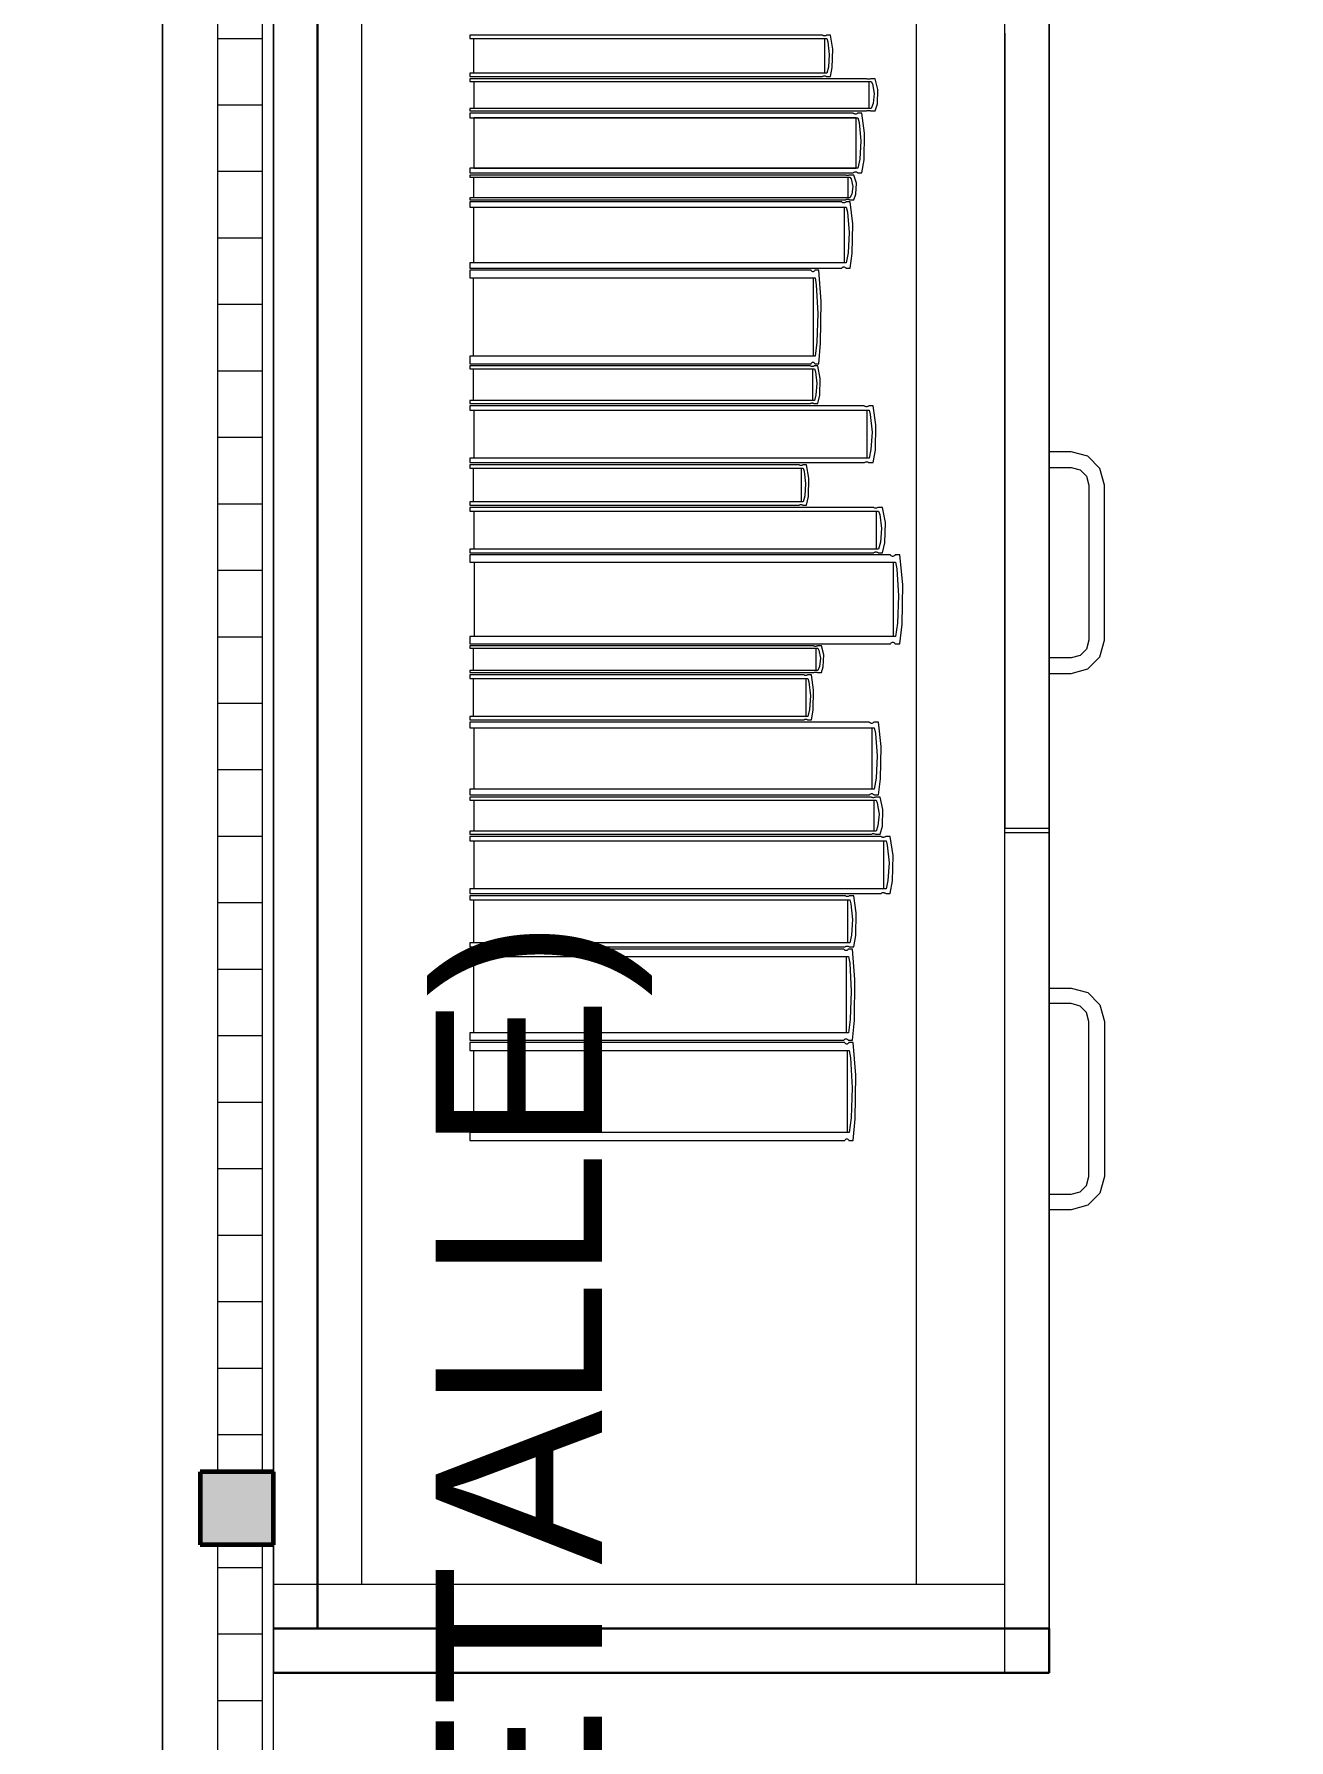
# Model space of a CAD drawing. Header units: inches. Extents: x -19 to 5698, y -728 to 92.
# Drawn here: x 104.712 to 105.278, y 10.602 to 11.372 of the extents above; entities that cross this region are included whole.
import ezdxf

# ---------------------------------------------------------------- set-up
doc = ezdxf.new("R2010")
doc.units = ezdxf.units.IN
doc.header["$MEASUREMENT"] = 0
doc.set_wipeout_variables(frame=1)
doc.linetypes.add('Wipeout_Contour', pattern=[1, 0, -1])
doc.layers.get('0').update_dxf_attribs({"color": 61})
for name, color, linetype in [('02 _ ARQ _ ZON _ Espacio.3D', 7, 'Continuous'), ('Acabado - Muros', 7, 'Continuous'), ('Interior - Mobiliario', 7, 'Continuous'), ('Notas - Etiquetas', 7, 'Continuous')]:
    doc.layers.add(name, color=color, linetype=linetype)
doc.styles.add('Estilo_Generado_4', font='swisse.ttf')
doc.dimstyles.new('Estilo_Generado__8', dxfattribs={"dimtxt": 0.18, "dimasz": 0.0912, "dimexe": 0.18, "dimexo": 0.0625, "dimgap": 0, "dimtad": 0, "dimtih": 1, "dimtoh": 1, "dimdec": 4, "dimzin": 0, "dimdsep": 46, "dimcen": 0.09, "dimadec": 0, "dimazin": 0, "dimtfac": 1, "dimtdec": 4, "dimtmove": 0, "dimatfit": 3, "dimldrblk": 'ARROWHEAD_5', "dimfxl": 1, "dimtolj": 1, "dimtzin": 0, "dimarcsym": 0})
pattern_1 = [(0, (92.500015, 6e-09), (0, 0.03), [])]

# ---------------------------------------------------------------- blocks, each defined once
blk = doc.blocks.new('ARROWHEAD_5')
at = {"linetype": 'Continuous', "lineweight": 0}
blk.add_hatch(color=0, dxfattribs=at).paths.add_polyline_path([(-1, 0.2679), (0, 0), (-1, -0.2679)])
at = {"color": 0, "linetype": 'Continuous', "lineweight": 0}
blk.add_line((0, 0), (-1, 0), dxfattribs=at)

msp = doc.modelspace()

# ---------------------------------------------------------------- linework, layer by layer
at = {"layer": '02 _ ARQ _ ZON _ Espacio.3D', "color": 254, "linetype": 'Continuous', "lineweight": 0, "flags": 128}
for points in [[(104.82008, 17.35), (104.82007, 6.45001), (117.64873, 6.44992), (117.64874, 7.7), (117.79306, 7.7), (117.79305, 6.44999), (122.12319, 6.44999), (122.12319, 7.7), (122.57, 7.7), (122.57, 16.9), (122.57, 17.4), (116.66999, 17.4), (116.66999, 16.89999), (116.06999, 16.89998), (116.07, 16.29989), (115.57, 16.29989), (115.57, 17.4), (112.57002, 17.4), (112.57002, 16.09991), (108.57, 16.09984), (108.56999, 17.35)], [(104.77009, 6.45), (104.77008, 17.35), (102.56999, 17.35), (102.56998, 16.9), (102.06998, 16.9), (102.06998, 16.4), (101.81998, 16.39999), (101.81998, 16.14999), (100.82011, 16.14999), (100.82011, 13.25001), (101.81997, 13.25001), (101.81997, 12), (100.82011, 12), (100.82011, 9.10002), (101.81998, 9.10002), (101.81998, 8.1), (102.06998, 8.1), (102.06998, 7.7), (102.46998, 7.7), (102.46998, 7.2), (101.56998, 7.2), (101.56998, 7.85001), (100.81998, 7.85001), (100.81998, 6.45)]]:
    msp.add_lwpolyline(points, close=True, dxfattribs=at)
at = {"layer": 'Interior - Mobiliario', "color": 175, "linetype": 'Continuous', "lineweight": 13}
for p, q in [((104.84008, 12.11244), (104.84008, 10.65244)), ((105.15008, 10.65244), (105.15008, 12.11244)), ((104.86008, 10.67244), (104.86008, 12.09244)), ((105.11008, 12.09244), (105.11008, 10.67244)), ((105.15008, 10.67244), (105.15008, 12.09244)), ((105.06785, 11.37144), (104.90874, 11.37144)), ((104.90874, 11.37144), (104.90874, 11.36995)), ((104.90874, 11.36995), (105.06979, 11.36995)), ((104.91037, 11.36995), (104.91037, 11.35428)), ((105.06794, 11.37137), (105.06785, 11.37144)), ((105.06815, 11.37125), (105.06794, 11.37137)), ((105.06837, 11.37117), (105.06815, 11.37125)), ((105.0686, 11.37113), (105.06837, 11.37117)), ((105.06884, 11.37113), (105.0686, 11.37113)), ((105.06908, 11.37116), (105.06884, 11.37113)), ((105.06898, 11.35428), (105.06898, 11.36995)), ((105.06931, 11.37123), (105.06908, 11.37116)), ((105.06952, 11.37134), (105.06931, 11.37123)), ((105.06965, 11.37144), (105.06952, 11.37134)), ((105.07142, 11.37144), (105.06965, 11.37144)), ((105.06979, 11.36995), (105.07028, 11.36853)), ((105.07251, 11.36522), (105.07142, 11.37144)), ((105.15008, 11.37244), (105.15008, 11.01344)), ((105.17008, 11.37244), (105.17008, 11.01344)), ((105.07028, 11.36853), (105.07095, 11.36281)), ((105.07095, 11.36281), (105.07054, 11.35707)), ((105.07231, 11.35688), (105.07251, 11.36522)), ((105.06979, 11.35428), (104.90874, 11.35428)), ((104.90874, 11.35428), (104.90874, 11.35279)), ((105.07054, 11.35707), (105.06979, 11.35428)), ((105.07142, 11.35279), (105.07231, 11.35688)), ((104.90874, 11.35279), (105.06785, 11.35279)), ((105.08765, 11.35179), (104.90874, 11.35179)), ((104.90874, 11.35179), (104.90874, 11.35063)), ((104.90874, 11.35063), (105.08984, 11.35063)), ((104.91057, 11.35063), (104.91057, 11.33843)), ((105.06785, 11.35279), (105.06798, 11.35289)), ((105.06798, 11.35289), (105.06819, 11.353)), ((105.06819, 11.353), (105.06842, 11.35307)), ((105.06842, 11.35307), (105.06866, 11.3531)), ((105.06866, 11.3531), (105.0689, 11.3531)), ((105.0689, 11.3531), (105.06913, 11.35306)), ((105.06913, 11.35306), (105.06936, 11.35298)), ((105.06936, 11.35298), (105.06956, 11.35286)), ((105.06956, 11.35286), (105.06965, 11.35279)), ((105.06965, 11.35279), (105.07142, 11.35279)), ((105.08776, 11.35173), (105.08765, 11.35179)), ((105.08799, 11.35165), (105.08776, 11.35173)), ((105.08824, 11.35158), (105.08799, 11.35165)), ((105.0885, 11.35155), (105.08824, 11.35158)), ((105.08877, 11.35155), (105.0885, 11.35155)), ((105.08904, 11.35157), (105.08877, 11.35155)), ((105.08892, 11.33843), (105.08892, 11.35063)), ((105.08929, 11.35163), (105.08904, 11.35157)), ((105.08953, 11.35171), (105.08929, 11.35163)), ((105.08968, 11.35179), (105.08953, 11.35171)), ((105.09167, 11.35179), (105.08968, 11.35179)), ((105.08984, 11.35063), (105.09038, 11.34953)), ((105.09038, 11.34953), (105.09115, 11.34508)), ((105.0929, 11.34695), (105.09167, 11.35179)), ((105.09267, 11.34046), (105.0929, 11.34695)), ((105.08984, 11.33843), (104.90874, 11.33843)), ((104.90874, 11.33843), (104.90874, 11.33727)), ((105.09068, 11.34061), (105.08984, 11.33843)), ((105.09115, 11.34508), (105.09068, 11.34061)), ((105.09167, 11.33727), (105.09267, 11.34046)), ((104.90874, 11.33727), (105.08765, 11.33727)), ((105.08178, 11.33627), (104.90874, 11.33627)), ((104.90874, 11.33627), (104.90874, 11.33412)), ((104.90874, 11.33412), (105.08389, 11.33412)), ((105.08301, 11.33412), (104.91051, 11.33412)), ((104.91051, 11.33412), (104.91051, 11.3115)), ((105.08187, 11.33617), (105.08178, 11.33627)), ((105.0821, 11.336), (105.08187, 11.33617)), ((105.08234, 11.33589), (105.0821, 11.336)), ((105.0826, 11.33583), (105.08234, 11.33589)), ((105.08286, 11.33582), (105.0826, 11.33583)), ((105.08311, 11.33587), (105.08286, 11.33582)), ((105.08301, 11.3115), (105.08301, 11.33412)), ((105.08336, 11.33597), (105.08311, 11.33587)), ((105.08359, 11.33613), (105.08336, 11.33597)), ((105.08374, 11.33627), (105.08359, 11.33613)), ((105.08566, 11.33627), (105.08374, 11.33627)), ((105.08389, 11.33412), (105.08441, 11.33207)), ((105.08441, 11.33207), (105.08515, 11.32382)), ((105.08685, 11.32729), (105.08566, 11.33627)), ((105.08765, 11.33727), (105.0878, 11.33735)), ((105.0878, 11.33735), (105.08804, 11.33743)), ((105.08804, 11.33743), (105.0883, 11.33749)), ((105.0883, 11.33749), (105.08856, 11.33751)), ((105.08856, 11.33751), (105.08883, 11.33751)), ((105.08883, 11.33751), (105.0891, 11.33748)), ((105.0891, 11.33748), (105.08935, 11.33742)), ((105.08935, 11.33742), (105.08958, 11.33733)), ((105.08958, 11.33733), (105.08968, 11.33727)), ((105.08968, 11.33727), (105.09167, 11.33727)), ((105.08515, 11.32382), (105.0847, 11.31553)), ((105.08663, 11.31525), (105.08685, 11.32729)), ((105.0847, 11.31553), (105.08389, 11.3115)), ((105.08566, 11.30934), (105.08663, 11.31525)), ((105.08389, 11.3115), (104.90874, 11.3115)), ((104.90874, 11.3115), (104.90874, 11.30934)), ((104.90874, 11.30934), (105.08178, 11.30934)), ((105.07821, 11.30834), (104.90874, 11.30834)), ((104.90874, 11.30834), (104.90874, 11.30745)), ((104.90874, 11.30745), (105.08028, 11.30745)), ((104.91047, 11.30745), (104.91047, 11.29812)), ((104.91051, 11.3115), (105.08301, 11.3115)), ((105.0783, 11.3083), (105.07821, 11.30834)), ((105.07852, 11.30823), (105.0783, 11.3083)), ((105.07876, 11.30819), (105.07852, 11.30823)), ((105.07901, 11.30816), (105.07876, 11.30819)), ((105.07927, 11.30816), (105.07901, 11.30816)), ((105.07952, 11.30818), (105.07927, 11.30816)), ((105.07941, 11.29812), (105.07941, 11.30745)), ((105.07976, 11.30822), (105.07952, 11.30818)), ((105.07998, 11.30828), (105.07976, 11.30822)), ((105.08013, 11.30834), (105.07998, 11.30828)), ((105.08201, 11.30834), (105.08013, 11.30834)), ((105.08028, 11.30745), (105.08079, 11.30661)), ((105.08178, 11.30934), (105.08192, 11.30949)), ((105.08192, 11.30949), (105.08215, 11.30964)), ((105.08317, 11.30464), (105.08201, 11.30834)), ((105.08215, 11.30964), (105.0824, 11.30974)), ((105.0824, 11.30974), (105.08265, 11.30979)), ((105.08265, 11.30979), (105.08291, 11.30979)), ((105.08291, 11.30979), (105.08317, 11.30973)), ((105.08317, 11.30973), (105.08341, 11.30961)), ((105.08341, 11.30961), (105.08364, 11.30945)), ((105.08364, 11.30945), (105.08374, 11.30934)), ((105.08374, 11.30934), (105.08566, 11.30934)), ((105.08107, 11.29978), (105.08028, 11.29812)), ((105.08079, 11.30661), (105.08152, 11.3032)), ((105.08152, 11.3032), (105.08107, 11.29978)), ((105.08201, 11.29723), (105.08296, 11.29967)), ((105.08296, 11.29967), (105.08317, 11.30464)), ((105.08028, 11.29812), (104.90874, 11.29812)), ((104.90874, 11.29812), (104.90874, 11.29723)), ((104.90874, 11.29723), (105.07821, 11.29723)), ((105.07657, 11.29623), (104.90874, 11.29623)), ((104.90874, 11.29623), (104.90874, 11.29384)), ((104.90874, 11.29384), (105.07862, 11.29384)), ((104.91046, 11.29384), (104.91046, 11.26878)), ((105.07667, 11.29611), (105.07657, 11.29623)), ((105.07688, 11.29593), (105.07667, 11.29611)), ((105.07712, 11.29581), (105.07688, 11.29593)), ((105.07737, 11.29574), (105.07712, 11.29581)), ((105.07762, 11.29573), (105.07737, 11.29574)), ((105.07787, 11.29578), (105.07762, 11.29573)), ((105.07776, 11.26878), (105.07776, 11.29384)), ((105.07811, 11.2959), (105.07787, 11.29578)), ((105.07833, 11.29607), (105.07811, 11.2959)), ((105.07821, 11.29723), (105.07835, 11.29729)), ((105.07847, 11.29623), (105.07833, 11.29607)), ((105.07835, 11.29729), (105.07857, 11.29735)), ((105.08034, 11.29623), (105.07847, 11.29623)), ((105.07857, 11.29735), (105.07882, 11.29739)), ((105.07862, 11.29384), (105.07913, 11.29158)), ((105.07882, 11.29739), (105.07907, 11.29741)), ((105.07907, 11.29741), (105.07932, 11.29741)), ((105.07932, 11.29741), (105.07957, 11.29739)), ((105.07957, 11.29739), (105.07981, 11.29734)), ((105.07981, 11.29734), (105.08003, 11.29727)), ((105.08003, 11.29727), (105.08013, 11.29723)), ((105.08013, 11.29723), (105.08201, 11.29723)), ((105.08149, 11.28628), (105.08034, 11.29623)), ((105.07913, 11.29158), (105.07985, 11.28243)), ((105.08128, 11.27294), (105.08149, 11.28628)), ((105.07985, 11.28243), (105.07941, 11.27325)), ((105.07941, 11.27325), (105.07862, 11.26878)), ((105.08034, 11.26639), (105.08128, 11.27294)), ((105.07862, 11.26878), (104.90874, 11.26878)), ((104.90874, 11.26878), (104.90874, 11.26639)), ((104.90874, 11.26639), (105.07657, 11.26639)), ((105.06272, 11.26539), (104.90874, 11.26539)), ((104.90874, 11.26539), (104.90874, 11.26202)), ((104.90874, 11.26202), (105.0646, 11.26202)), ((104.91031, 11.26202), (104.91031, 11.22658)), ((105.06281, 11.26523), (105.06272, 11.26539)), ((105.06301, 11.26497), (105.06281, 11.26523)), ((105.06323, 11.2648), (105.06301, 11.26497)), ((105.06345, 11.2647), (105.06323, 11.2648)), ((105.06369, 11.26469), (105.06345, 11.2647)), ((105.06391, 11.26477), (105.06369, 11.26469)), ((105.06382, 11.22658), (105.06382, 11.26202)), ((105.06413, 11.26493), (105.06391, 11.26477)), ((105.06434, 11.26517), (105.06413, 11.26493)), ((105.06447, 11.26539), (105.06434, 11.26517)), ((105.06618, 11.26539), (105.06447, 11.26539)), ((105.0646, 11.26202), (105.06507, 11.25882)), ((105.06724, 11.25132), (105.06618, 11.26539)), ((105.07657, 11.26639), (105.07671, 11.26655)), ((105.07671, 11.26655), (105.07693, 11.26672)), ((105.07693, 11.26672), (105.07717, 11.26684)), ((105.07717, 11.26684), (105.07742, 11.26689)), ((105.07742, 11.26689), (105.07768, 11.26689)), ((105.07768, 11.26689), (105.07792, 11.26682)), ((105.07792, 11.26682), (105.07816, 11.26669)), ((105.07816, 11.26669), (105.07838, 11.26651)), ((105.07838, 11.26651), (105.07847, 11.26639)), ((105.07847, 11.26639), (105.08034, 11.26639)), ((105.06507, 11.25882), (105.06573, 11.24588)), ((105.06573, 11.24588), (105.06533, 11.2329)), ((105.06704, 11.23245), (105.06724, 11.25132)), ((105.06533, 11.2329), (105.0646, 11.22658)), ((105.06618, 11.2232), (105.06704, 11.23245)), ((105.0646, 11.22658), (104.90874, 11.22658)), ((104.90874, 11.22658), (104.90874, 11.2232)), ((104.90874, 11.2232), (105.06272, 11.2232)), ((105.06272, 11.2232), (105.06285, 11.22343)), ((105.06285, 11.22343), (105.06306, 11.22367)), ((105.06306, 11.22367), (105.06328, 11.22383)), ((105.06328, 11.22383), (105.0635, 11.22391)), ((105.0635, 11.22391), (105.06374, 11.2239)), ((105.06374, 11.2239), (105.06396, 11.2238)), ((105.06396, 11.2238), (105.06418, 11.22362)), ((105.06418, 11.22362), (105.06438, 11.22336)), ((105.06438, 11.22336), (105.06447, 11.2232)), ((105.06447, 11.2232), (105.06618, 11.2232)), ((105.06235, 11.2222), (104.90874, 11.2222)), ((104.90874, 11.2222), (104.90874, 11.22084)), ((104.90874, 11.22084), (105.06422, 11.22084)), ((104.91031, 11.22084), (104.91031, 11.20658)), ((105.06243, 11.22213), (105.06235, 11.2222)), ((105.06263, 11.22203), (105.06243, 11.22213)), ((105.06285, 11.22196), (105.06263, 11.22203)), ((105.06307, 11.22192), (105.06285, 11.22196)), ((105.06331, 11.22192), (105.06307, 11.22192)), ((105.06353, 11.22195), (105.06331, 11.22192)), ((105.06344, 11.20658), (105.06344, 11.22084)), ((105.06375, 11.22201), (105.06353, 11.22195)), ((105.06396, 11.22211), (105.06375, 11.22201)), ((105.06408, 11.2222), (105.06396, 11.22211)), ((105.06579, 11.2222), (105.06408, 11.2222)), ((105.06422, 11.22084), (105.06469, 11.21955)), ((105.06469, 11.21955), (105.06534, 11.21435)), ((105.06685, 11.21654), (105.06579, 11.2222)), ((105.06665, 11.20894), (105.06685, 11.21654)), ((105.06494, 11.20912), (105.06422, 11.20658)), ((105.06534, 11.21435), (105.06494, 11.20912)), ((105.06579, 11.20522), (105.06665, 11.20894)), ((105.06422, 11.20658), (104.90874, 11.20658)), ((104.90874, 11.20658), (104.90874, 11.20522)), ((104.90874, 11.20522), (105.06235, 11.20522)), ((105.08673, 11.20422), (104.90874, 11.20422)), ((104.90874, 11.20422), (104.90874, 11.20217)), ((104.90874, 11.20217), (105.08891, 11.20217)), ((104.91056, 11.20217), (104.91056, 11.18062)), ((105.06235, 11.20522), (105.06247, 11.20531)), ((105.06247, 11.20531), (105.06268, 11.20541)), ((105.06268, 11.20541), (105.0629, 11.20547)), ((105.0629, 11.20547), (105.06312, 11.2055)), ((105.06312, 11.2055), (105.06336, 11.2055)), ((105.06336, 11.2055), (105.06358, 11.20546)), ((105.06358, 11.20546), (105.0638, 11.20539)), ((105.0638, 11.20539), (105.064, 11.20529)), ((105.064, 11.20529), (105.06408, 11.20522)), ((105.06408, 11.20522), (105.06579, 11.20522)), ((105.08683, 11.20412), (105.08673, 11.20422)), ((105.08706, 11.20396), (105.08683, 11.20412)), ((105.08731, 11.20386), (105.08706, 11.20396)), ((105.08758, 11.2038), (105.08731, 11.20386)), ((105.08784, 11.20379), (105.08758, 11.2038)), ((105.08811, 11.20384), (105.08784, 11.20379)), ((105.088, 11.18062), (105.088, 11.20217)), ((105.08836, 11.20394), (105.08811, 11.20384)), ((105.0886, 11.20408), (105.08836, 11.20394)), ((105.08875, 11.20422), (105.0886, 11.20408)), ((105.09073, 11.20422), (105.08875, 11.20422)), ((105.08891, 11.20217), (105.08945, 11.20022)), ((105.08945, 11.20022), (105.09021, 11.19236)), ((105.09195, 11.19566), (105.09073, 11.20422)), ((105.09021, 11.19236), (105.08974, 11.18446)), ((105.09172, 11.18419), (105.09195, 11.19566)), ((105.08974, 11.18446), (105.08891, 11.18062)), ((105.08891, 11.18062), (104.90874, 11.18062)), ((104.90874, 11.18062), (104.90874, 11.17857)), ((104.90874, 11.17857), (105.08673, 11.17857)), ((105.05736, 11.17757), (104.90874, 11.17757)), ((104.90874, 11.17757), (104.90874, 11.17611)), ((105.05744, 11.1775), (105.05736, 11.17757)), ((105.05763, 11.17738), (105.05744, 11.1775)), ((105.05784, 11.17731), (105.05763, 11.17738)), ((105.05806, 11.17727), (105.05784, 11.17731)), ((105.05829, 11.17726), (105.05806, 11.17727)), ((105.05851, 11.1773), (105.05829, 11.17726)), ((105.05872, 11.17736), (105.05851, 11.1773)), ((105.05891, 11.17747), (105.05872, 11.17736)), ((105.05904, 11.17757), (105.05891, 11.17747)), ((105.06069, 11.17757), (105.05904, 11.17757)), ((105.06171, 11.1715), (105.06069, 11.17757)), ((105.08673, 11.17857), (105.08688, 11.1787)), ((105.08688, 11.1787), (105.08712, 11.17885)), ((105.08712, 11.17885), (105.08737, 11.17895)), ((105.08737, 11.17895), (105.08764, 11.17899)), ((105.08764, 11.17899), (105.0879, 11.17899)), ((105.0879, 11.17899), (105.08817, 11.17893)), ((105.08817, 11.17893), (105.08842, 11.17882)), ((105.08842, 11.17882), (105.08865, 11.17867)), ((105.08865, 11.17867), (105.08875, 11.17857)), ((105.08875, 11.17857), (105.09073, 11.17857)), ((105.09073, 11.17857), (105.09172, 11.18419)), ((105.18008, 11.18344), (105.17008, 11.18344)), ((105.17008, 11.18344), (105.17008, 11.17644)), ((105.18758, 11.18143), (105.18008, 11.18344)), ((105.19307, 11.17594), (105.18758, 11.18143)), ((104.90874, 11.17611), (105.05917, 11.17611)), ((104.91026, 11.17611), (104.91026, 11.16083)), ((105.05841, 11.16083), (105.05841, 11.17611)), ((105.05917, 11.17611), (105.05962, 11.17473)), ((105.05962, 11.17473), (105.06026, 11.16915)), ((105.06026, 11.16915), (105.05987, 11.16355)), ((105.06152, 11.16336), (105.06171, 11.1715)), ((105.17008, 11.17644), (105.18008, 11.17644)), ((105.18008, 11.17644), (105.18408, 11.17537)), ((105.18408, 11.17537), (105.18701, 11.17244)), ((105.18701, 11.17244), (105.18808, 11.16844)), ((105.19508, 11.16844), (105.19307, 11.17594)), ((105.05987, 11.16355), (105.05917, 11.16083)), ((105.06069, 11.15937), (105.06152, 11.16336)), ((105.18808, 11.16844), (105.18808, 11.09844)), ((105.19508, 11.09844), (105.19508, 11.16844)), ((105.05917, 11.16083), (104.90874, 11.16083)), ((104.90874, 11.16083), (104.90874, 11.15937)), ((104.90874, 11.15937), (105.05736, 11.15937)), ((105.09089, 11.15837), (104.90874, 11.15837)), ((104.90874, 11.15837), (104.90874, 11.15674)), ((104.90874, 11.15674), (105.09312, 11.15674)), ((104.9106, 11.15674), (104.9106, 11.13956)), ((105.05736, 11.15937), (105.05748, 11.15947)), ((105.05748, 11.15947), (105.05768, 11.15957)), ((105.05768, 11.15957), (105.05789, 11.15964)), ((105.05789, 11.15964), (105.05811, 11.15968)), ((105.05811, 11.15968), (105.05833, 11.15967)), ((105.05833, 11.15967), (105.05855, 11.15963)), ((105.05855, 11.15963), (105.05876, 11.15955)), ((105.05876, 11.15955), (105.05896, 11.15944)), ((105.05896, 11.15944), (105.05904, 11.15937)), ((105.05904, 11.15937), (105.06069, 11.15937)), ((105.091, 11.15829), (105.09089, 11.15837)), ((105.09123, 11.15817), (105.091, 11.15829)), ((105.09149, 11.15808), (105.09123, 11.15817)), ((105.09176, 11.15804), (105.09149, 11.15808)), ((105.09203, 11.15803), (105.09176, 11.15804)), ((105.0923, 11.15807), (105.09203, 11.15803)), ((105.09219, 11.13956), (105.09219, 11.15674)), ((105.09256, 11.15815), (105.0923, 11.15807)), ((105.0928, 11.15826), (105.09256, 11.15815)), ((105.09295, 11.15837), (105.0928, 11.15826)), ((105.09498, 11.15837), (105.09295, 11.15837)), ((105.09312, 11.15674), (105.09367, 11.15519)), ((105.09367, 11.15519), (105.09445, 11.14892)), ((105.09623, 11.15155), (105.09498, 11.15837)), ((105.09445, 11.14892), (105.09397, 11.14262)), ((105.096, 11.14241), (105.09623, 11.15155)), ((105.09312, 11.13956), (104.90874, 11.13956)), ((104.90874, 11.13956), (104.90874, 11.13792)), ((105.09089, 11.13792), (105.09105, 11.13803)), ((105.09105, 11.13803), (105.09129, 11.13815)), ((105.09129, 11.13815), (105.09155, 11.13823)), ((105.09155, 11.13823), (105.09182, 11.13826)), ((105.09182, 11.13826), (105.09209, 11.13826)), ((105.09209, 11.13826), (105.09236, 11.13821)), ((105.09236, 11.13821), (105.09262, 11.13813)), ((105.09262, 11.13813), (105.09285, 11.138)), ((105.09397, 11.14262), (105.09312, 11.13956)), ((105.09498, 11.13792), (105.096, 11.14241)), ((104.90874, 11.13792), (105.09089, 11.13792)), ((105.09849, 11.13692), (104.90874, 11.13692)), ((104.90874, 11.13692), (104.90874, 11.13372)), ((104.90874, 11.13372), (105.10081, 11.13372)), ((104.91068, 11.13372), (104.91068, 11.10007)), ((105.09285, 11.138), (105.09295, 11.13792)), ((105.09295, 11.13792), (105.09498, 11.13792)), ((105.0986, 11.13677), (105.09849, 11.13692)), ((105.09884, 11.13652), (105.0986, 11.13677)), ((105.09911, 11.13635), (105.09884, 11.13652)), ((105.09939, 11.13626), (105.09911, 11.13635)), ((105.09968, 11.13625), (105.09939, 11.13626)), ((105.09996, 11.13633), (105.09968, 11.13625)), ((105.09984, 11.10007), (105.09984, 11.13372)), ((105.10023, 11.13648), (105.09996, 11.13633)), ((105.10048, 11.13671), (105.10023, 11.13648)), ((105.10064, 11.13692), (105.10048, 11.13671)), ((105.10275, 11.13692), (105.10064, 11.13692)), ((105.10081, 11.13372), (105.10138, 11.13068)), ((105.10138, 11.13068), (105.10219, 11.1184)), ((105.10405, 11.12357), (105.10275, 11.13692)), ((105.10381, 11.10565), (105.10405, 11.12357)), ((105.10219, 11.1184), (105.1017, 11.10607)), ((105.10081, 11.10007), (104.90874, 11.10007)), ((104.90874, 11.10007), (104.90874, 11.09687)), ((105.1017, 11.10607), (105.10081, 11.10007)), ((105.10275, 11.09687), (105.10381, 11.10565)), ((104.90874, 11.09687), (105.09849, 11.09687)), ((105.06388, 11.09587), (104.90874, 11.09587)), ((104.90874, 11.09587), (104.90874, 11.09491)), ((104.90874, 11.09491), (105.06578, 11.09491)), ((104.91033, 11.09491), (104.91033, 11.08479)), ((105.06397, 11.09582), (105.06388, 11.09587)), ((105.06417, 11.09575), (105.06397, 11.09582)), ((105.06439, 11.0957), (105.06417, 11.09575)), ((105.06462, 11.09567), (105.06439, 11.0957)), ((105.06485, 11.09567), (105.06462, 11.09567)), ((105.06508, 11.09569), (105.06485, 11.09567)), ((105.06499, 11.08479), (105.06499, 11.09491)), ((105.06531, 11.09574), (105.06508, 11.09569)), ((105.06551, 11.0958), (105.06531, 11.09574)), ((105.06564, 11.09587), (105.06551, 11.0958)), ((105.06737, 11.09587), (105.06564, 11.09587)), ((105.06578, 11.09491), (105.06625, 11.09399)), ((105.06625, 11.09399), (105.06691, 11.0903)), ((105.06843, 11.09185), (105.06737, 11.09587)), ((105.06823, 11.08647), (105.06843, 11.09185)), ((105.09849, 11.09687), (105.09865, 11.09708)), ((105.09865, 11.09708), (105.0989, 11.09731)), ((105.0989, 11.09731), (105.09917, 11.09747)), ((105.09917, 11.09747), (105.09945, 11.09754)), ((105.09945, 11.09754), (105.09974, 11.09753)), ((105.09974, 11.09753), (105.10002, 11.09744)), ((105.10002, 11.09744), (105.10029, 11.09727)), ((105.10029, 11.09727), (105.10053, 11.09702)), ((105.10053, 11.09702), (105.10064, 11.09687)), ((105.10064, 11.09687), (105.10275, 11.09687)), ((105.18701, 11.09444), (105.18408, 11.09151)), ((105.18808, 11.09844), (105.18701, 11.09444)), ((105.19307, 11.09094), (105.19508, 11.09844)), ((105.06578, 11.08479), (104.90874, 11.08479)), ((104.90874, 11.08479), (104.90874, 11.08383)), ((105.06651, 11.0866), (105.06578, 11.08479)), ((105.06691, 11.0903), (105.06651, 11.0866)), ((105.06737, 11.08383), (105.06823, 11.08647)), ((105.17008, 11.09044), (105.17008, 11.08344)), ((105.18008, 11.09044), (105.17008, 11.09044)), ((105.18408, 11.09151), (105.18008, 11.09044)), ((105.18008, 11.08344), (105.18758, 11.08545)), ((105.18758, 11.08545), (105.19307, 11.09094)), ((104.90874, 11.08383), (105.06388, 11.08383)), ((105.05947, 11.08283), (104.90874, 11.08283)), ((104.90874, 11.08283), (104.90874, 11.0812)), ((104.90874, 11.0812), (105.06131, 11.0812)), ((104.91028, 11.0812), (104.91028, 11.06408)), ((105.05956, 11.08275), (105.05947, 11.08283)), ((105.05975, 11.08263), (105.05956, 11.08275)), ((105.05996, 11.08254), (105.05975, 11.08263)), ((105.06019, 11.08249), (105.05996, 11.08254)), ((105.06041, 11.08249), (105.06019, 11.08249)), ((105.06064, 11.08253), (105.06041, 11.08249)), ((105.06054, 11.06408), (105.06054, 11.0812)), ((105.06085, 11.0826), (105.06064, 11.08253)), ((105.06105, 11.08272), (105.06085, 11.0826)), ((105.06118, 11.08283), (105.06105, 11.08272)), ((105.06285, 11.08283), (105.06118, 11.08283)), ((105.06131, 11.0812), (105.06177, 11.07965)), ((105.06177, 11.07965), (105.06241, 11.07341)), ((105.06389, 11.07603), (105.06285, 11.08283)), ((105.06388, 11.08383), (105.06401, 11.0839)), ((105.06401, 11.0839), (105.06422, 11.08396)), ((105.06422, 11.08396), (105.06444, 11.08401)), ((105.06444, 11.08401), (105.06467, 11.08403)), ((105.06467, 11.08403), (105.06491, 11.08403)), ((105.06491, 11.08403), (105.06513, 11.084)), ((105.06513, 11.084), (105.06535, 11.08395)), ((105.06535, 11.08395), (105.06555, 11.08388)), ((105.06555, 11.08388), (105.06564, 11.08383)), ((105.06564, 11.08383), (105.06737, 11.08383)), ((105.17008, 11.08344), (105.18008, 11.08344)), ((105.06241, 11.07341), (105.06202, 11.06713)), ((105.0637, 11.06692), (105.06389, 11.07603)), ((105.06131, 11.06408), (104.90874, 11.06408)), ((104.90874, 11.06408), (104.90874, 11.06245)), ((104.90874, 11.06245), (105.05947, 11.06245)), ((105.08903, 11.06145), (104.90874, 11.06145)), ((104.90874, 11.06145), (104.90874, 11.05883)), ((105.05947, 11.06245), (105.0596, 11.06256)), ((105.0596, 11.06256), (105.0598, 11.06268)), ((105.0598, 11.06268), (105.06001, 11.06276)), ((105.06001, 11.06276), (105.06024, 11.06279)), ((105.06024, 11.06279), (105.06046, 11.06279)), ((105.06046, 11.06279), (105.06069, 11.06274)), ((105.06069, 11.06274), (105.0609, 11.06265)), ((105.0609, 11.06265), (105.06109, 11.06253)), ((105.06109, 11.06253), (105.06118, 11.06245)), ((105.06118, 11.06245), (105.06285, 11.06245)), ((105.06202, 11.06713), (105.06131, 11.06408)), ((105.06285, 11.06245), (105.0637, 11.06692)), ((105.08914, 11.06132), (105.08903, 11.06145)), ((105.08937, 11.06113), (105.08914, 11.06132)), ((105.08962, 11.06099), (105.08937, 11.06113)), ((105.09069, 11.06109), (105.09043, 11.06096)), ((105.09092, 11.06128), (105.09069, 11.06109)), ((105.09108, 11.06145), (105.09092, 11.06128)), ((105.09308, 11.06145), (105.09108, 11.06145)), ((105.09432, 11.05051), (105.09308, 11.06145)), ((104.90874, 11.05883), (105.09124, 11.05883)), ((104.91058, 11.05883), (104.91058, 11.03128)), ((105.08989, 11.06091), (105.08962, 11.06099)), ((105.09016, 11.0609), (105.08989, 11.06091)), ((105.09043, 11.06096), (105.09016, 11.0609)), ((105.09031, 11.03128), (105.09031, 11.05883)), ((105.09124, 11.05883), (105.09178, 11.05634)), ((105.09178, 11.05634), (105.09255, 11.04628)), ((105.09255, 11.04628), (105.09208, 11.03619)), ((105.09409, 11.03585), (105.09432, 11.05051)), ((105.09124, 11.03128), (104.90874, 11.03128)), ((104.90874, 11.03128), (104.90874, 11.02865)), ((105.09208, 11.03619), (105.09124, 11.03128)), ((105.09308, 11.02865), (105.09409, 11.03585)), ((104.90874, 11.02865), (105.08903, 11.02865)), ((105.08983, 11.02765), (104.90874, 11.02765)), ((104.90874, 11.02765), (104.90874, 11.02631)), ((104.90874, 11.02631), (105.09204, 11.02631)), ((104.91059, 11.02631), (104.91059, 11.01223)), ((105.08903, 11.02865), (105.08919, 11.02883)), ((105.08919, 11.02883), (105.08942, 11.02902)), ((105.08942, 11.02902), (105.08968, 11.02914)), ((105.08968, 11.02914), (105.08995, 11.0292)), ((105.08994, 11.02759), (105.08983, 11.02765)), ((105.09017, 11.02749), (105.08994, 11.02759)), ((105.08995, 11.0292), (105.09022, 11.02919)), ((105.09042, 11.02742), (105.09017, 11.02749)), ((105.09022, 11.02919), (105.09049, 11.02912)), ((105.09069, 11.02738), (105.09042, 11.02742)), ((105.09049, 11.02912), (105.09074, 11.02898)), ((105.09096, 11.02737), (105.09069, 11.02738)), ((105.09074, 11.02898), (105.09097, 11.02878)), ((105.09123, 11.0274), (105.09096, 11.02737)), ((105.09097, 11.02878), (105.09108, 11.02865)), ((105.09108, 11.02865), (105.09308, 11.02865)), ((105.09112, 11.01223), (105.09112, 11.02631)), ((105.09149, 11.02747), (105.09123, 11.0274)), ((105.09173, 11.02756), (105.09149, 11.02747)), ((105.09188, 11.02765), (105.09173, 11.02756)), ((105.0939, 11.02765), (105.09188, 11.02765)), ((105.09204, 11.02631), (105.09259, 11.02504)), ((105.09259, 11.02504), (105.09337, 11.0199)), ((105.09514, 11.02206), (105.0939, 11.02765)), ((105.09337, 11.0199), (105.09289, 11.01474)), ((105.09491, 11.01457), (105.09514, 11.02206)), ((105.09204, 11.01223), (104.90874, 11.01223)), ((104.90874, 11.01223), (104.90874, 11.01089)), ((104.90874, 11.01089), (105.08983, 11.01089)), ((105.09428, 11.00989), (104.90874, 11.00989)), ((104.90874, 11.00989), (104.90874, 11.00783)), ((104.90874, 11.00783), (105.09654, 11.00783)), ((104.91064, 11.00783), (104.91064, 10.98621)), ((105.08983, 11.01089), (105.08998, 11.01098)), ((105.08998, 11.01098), (105.09022, 11.01107)), ((105.09022, 11.01107), (105.09048, 11.01114)), ((105.09048, 11.01114), (105.09075, 11.01117)), ((105.09075, 11.01117), (105.09102, 11.01116)), ((105.09102, 11.01116), (105.09129, 11.01113)), ((105.09129, 11.01113), (105.09155, 11.01106)), ((105.09155, 11.01106), (105.09178, 11.01095)), ((105.09178, 11.01095), (105.09188, 11.01089)), ((105.09188, 11.01089), (105.0939, 11.01089)), ((105.09289, 11.01474), (105.09204, 11.01223)), ((105.0939, 11.01089), (105.09491, 11.01457)), ((105.09438, 11.00979), (105.09428, 11.00989)), ((105.09462, 11.00963), (105.09438, 11.00979)), ((105.09488, 11.00952), (105.09462, 11.00963)), ((105.09515, 11.00946), (105.09488, 11.00952)), ((105.09543, 11.00946), (105.09515, 11.00946)), ((105.09571, 11.00951), (105.09543, 11.00946)), ((105.09559, 10.98621), (105.09559, 11.00783)), ((105.09598, 11.0096), (105.09571, 11.00951)), ((105.09622, 11.00975), (105.09598, 11.0096)), ((105.09638, 11.00989), (105.09622, 11.00975)), ((105.09844, 11.00989), (105.09638, 11.00989)), ((105.09654, 11.00783), (105.0971, 11.00588)), ((105.09971, 11.0013), (105.09844, 11.00989)), ((105.17008, 11.01344), (105.15008, 11.01344)), ((105.17008, 11.01144), (105.15008, 11.01144)), ((105.0971, 11.00588), (105.0979, 10.99798)), ((105.09948, 10.98979), (105.09971, 11.0013)), ((105.0979, 10.99798), (105.09741, 10.99006)), ((105.09654, 10.98621), (104.90874, 10.98621)), ((104.90874, 10.98621), (104.90874, 10.98415)), ((104.90874, 10.98415), (105.09428, 10.98415)), ((105.09428, 10.98415), (105.09443, 10.98428)), ((105.09443, 10.98428), (105.09468, 10.98443)), ((105.09468, 10.98443), (105.09494, 10.98453)), ((105.09494, 10.98453), (105.09522, 10.98458)), ((105.09522, 10.98458), (105.0955, 10.98457)), ((105.0955, 10.98457), (105.09577, 10.98451)), ((105.09577, 10.98451), (105.09603, 10.9844)), ((105.09603, 10.9844), (105.09627, 10.98425)), ((105.09627, 10.98425), (105.09638, 10.98415)), ((105.09638, 10.98415), (105.09844, 10.98415)), ((105.09741, 10.99006), (105.09654, 10.98621)), ((105.09844, 10.98415), (105.09948, 10.98979)), ((105.07814, 10.98315), (104.90874, 10.98315)), ((104.90874, 10.98315), (104.90874, 10.9813)), ((104.90874, 10.9813), (105.08021, 10.9813)), ((104.91047, 10.9813), (104.91047, 10.9619)), ((105.07824, 10.98306), (105.07814, 10.98315)), ((105.07846, 10.98292), (105.07824, 10.98306)), ((105.0787, 10.98282), (105.07846, 10.98292)), ((105.07895, 10.98277), (105.0787, 10.98282)), ((105.0792, 10.98276), (105.07895, 10.98277)), ((105.07945, 10.9828), (105.0792, 10.98276)), ((105.07935, 10.9619), (105.07935, 10.9813)), ((105.0797, 10.98289), (105.07945, 10.9828)), ((105.07992, 10.98302), (105.0797, 10.98289)), ((105.08006, 10.98315), (105.07992, 10.98302)), ((105.08195, 10.98315), (105.08006, 10.98315)), ((105.08021, 10.9813), (105.08073, 10.97955)), ((105.08073, 10.97955), (105.08145, 10.97247)), ((105.08311, 10.97545), (105.08195, 10.98315)), ((105.08145, 10.97247), (105.08101, 10.96536)), ((105.08289, 10.96512), (105.08311, 10.97545)), ((105.08021, 10.9619), (104.90874, 10.9619)), ((104.90874, 10.9619), (104.90874, 10.96005)), ((105.08101, 10.96536), (105.08021, 10.9619)), ((105.08195, 10.96005), (105.08289, 10.96512)), ((104.90874, 10.96005), (105.07814, 10.96005)), ((105.07757, 10.95905), (104.90874, 10.95905)), ((104.90874, 10.95905), (104.90874, 10.95576)), ((104.90874, 10.95576), (105.07963, 10.95576)), ((104.91047, 10.95576), (104.91047, 10.92119)), ((105.07767, 10.95889), (105.07757, 10.95905)), ((105.07788, 10.95864), (105.07767, 10.95889)), ((105.07812, 10.95847), (105.07788, 10.95864)), ((105.07837, 10.95838), (105.07812, 10.95847)), ((105.07814, 10.96005), (105.07829, 10.96018)), ((105.07829, 10.96018), (105.07851, 10.96031)), ((105.07862, 10.95837), (105.07837, 10.95838)), ((105.07851, 10.96031), (105.07875, 10.9604)), ((105.07888, 10.95844), (105.07862, 10.95837)), ((105.07875, 10.9604), (105.079, 10.96044)), ((105.07877, 10.92119), (105.07877, 10.95576)), ((105.07912, 10.9586), (105.07888, 10.95844)), ((105.079, 10.96044), (105.07926, 10.96043)), ((105.07934, 10.95883), (105.07912, 10.9586)), ((105.07926, 10.96043), (105.07951, 10.96038)), ((105.07948, 10.95905), (105.07934, 10.95883)), ((105.08136, 10.95905), (105.07948, 10.95905)), ((105.07951, 10.96038), (105.07975, 10.96028)), ((105.07963, 10.95576), (105.08014, 10.95264)), ((105.07975, 10.96028), (105.07997, 10.96014)), ((105.07997, 10.96014), (105.08006, 10.96005)), ((105.08006, 10.96005), (105.08195, 10.96005)), ((105.08252, 10.94533), (105.08136, 10.95905)), ((105.08014, 10.95264), (105.08086, 10.94002)), ((105.08086, 10.94002), (105.08042, 10.92735)), ((105.0823, 10.92692), (105.08252, 10.94533)), ((105.17008, 10.94144), (105.18008, 10.94144)), ((105.17008, 10.93444), (105.17008, 10.94144)), ((105.18008, 10.94144), (105.18758, 10.93943)), ((105.18758, 10.93943), (105.19307, 10.93394)), ((105.18008, 10.93444), (105.17008, 10.93444)), ((105.18408, 10.93337), (105.18008, 10.93444)), ((105.18701, 10.93044), (105.18408, 10.93337)), ((105.18808, 10.92644), (105.18701, 10.93044)), ((105.19307, 10.93394), (105.19508, 10.92644)), ((105.08042, 10.92735), (105.07963, 10.92119)), ((105.08136, 10.9179), (105.0823, 10.92692)), ((105.18808, 10.85644), (105.18808, 10.92644)), ((105.19508, 10.92644), (105.19508, 10.85644)), ((105.07963, 10.92119), (104.90874, 10.92119)), ((104.90874, 10.92119), (104.90874, 10.9179)), ((104.90874, 10.9179), (105.07757, 10.9179)), ((105.07791, 10.9169), (104.90874, 10.9169)), ((104.90874, 10.9169), (104.90874, 10.91336)), ((105.07757, 10.9179), (105.07771, 10.91812)), ((105.07771, 10.91812), (105.07793, 10.91835)), ((105.078, 10.91672), (105.07791, 10.9169)), ((105.07793, 10.91835), (105.07817, 10.91851)), ((105.07822, 10.91646), (105.078, 10.91672)), ((105.07817, 10.91851), (105.07843, 10.91858)), ((105.07846, 10.91627), (105.07822, 10.91646)), ((105.07843, 10.91858), (105.07868, 10.91857)), ((105.07871, 10.91617), (105.07846, 10.91627)), ((105.07868, 10.91857), (105.07893, 10.91848)), ((105.07897, 10.91616), (105.07871, 10.91617)), ((105.07893, 10.91848), (105.07917, 10.91831)), ((105.07922, 10.91624), (105.07897, 10.91616)), ((105.07917, 10.91831), (105.07939, 10.91806)), ((105.07946, 10.91641), (105.07922, 10.91624)), ((105.07939, 10.91806), (105.07948, 10.9179)), ((105.07968, 10.91666), (105.07946, 10.91641)), ((105.07948, 10.9179), (105.08136, 10.9179)), ((105.07982, 10.9169), (105.07968, 10.91666)), ((105.0817, 10.9169), (105.07982, 10.9169)), ((105.08287, 10.90216), (105.0817, 10.9169)), ((104.90874, 10.91336), (105.07997, 10.91336)), ((104.91047, 10.91336), (104.91047, 10.87625)), ((105.07911, 10.87625), (105.07911, 10.91336)), ((105.07997, 10.91336), (105.08049, 10.91001)), ((105.08049, 10.91001), (105.08121, 10.89646)), ((105.08265, 10.8824), (105.08287, 10.90216)), ((105.08121, 10.89646), (105.08077, 10.88286)), ((105.08077, 10.88286), (105.07997, 10.87625)), ((105.0817, 10.87271), (105.08265, 10.8824)), ((105.07997, 10.87625), (104.90874, 10.87625)), ((104.90874, 10.87625), (104.90874, 10.87271)), ((104.90874, 10.87271), (105.07791, 10.87271)), ((105.07791, 10.87271), (105.07805, 10.87295)), ((105.07805, 10.87295), (105.07827, 10.8732)), ((105.07827, 10.8732), (105.07851, 10.87337)), ((105.07851, 10.87337), (105.07877, 10.87345)), ((105.07877, 10.87345), (105.07902, 10.87344)), ((105.07902, 10.87344), (105.07927, 10.87334)), ((105.07927, 10.87334), (105.07951, 10.87315)), ((105.07951, 10.87315), (105.07973, 10.87288)), ((105.07973, 10.87288), (105.07982, 10.87271)), ((105.07982, 10.87271), (105.0817, 10.87271)), ((105.18701, 10.85244), (105.18808, 10.85644)), ((105.19508, 10.85644), (105.19307, 10.84894)), ((105.17008, 10.84844), (105.18008, 10.84844)), ((105.17008, 10.84144), (105.17008, 10.84844)), ((105.18008, 10.84844), (105.18408, 10.84951)), ((105.18408, 10.84951), (105.18701, 10.85244)), ((105.19307, 10.84894), (105.18758, 10.84345)), ((105.18008, 10.84144), (105.17008, 10.84144)), ((105.18758, 10.84345), (105.18008, 10.84144)), ((104.86008, 10.67244), (105.11008, 10.67244)), ((105.11008, 10.67244), (105.15008, 10.67244)), ((104.84008, 10.65244), (105.15008, 10.65244))]:
    msp.add_line(p, q, dxfattribs=at)

# ---------------------------------------------------------------- next in the draw order: wipeouts: each hides what was drawn before it
at = {"color": 254, "linetype": 'Wipeout_Contour', "lineweight": 0, "ltscale": 3265.87564}
msp.add_wipeout([(104.84008, 10.65244), (104.84008, 12.11244), (104.82008, 12.11244), (104.82008, 10.65244)], dxfattribs=at).dxf.layer = 'Interior - Mobiliario'

# ---------------------------------------------------------------- next in the draw order: linework, layer by layer
at = {"layer": 'Interior - Mobiliario', "color": 175, "linetype": 'Continuous', "lineweight": 30}
for p, q in [((104.82008, 12.11244), (104.82008, 10.65244)), ((104.84008, 12.11244), (104.84008, 10.65244)), ((104.84008, 10.65244), (104.82008, 10.65244))]:
    msp.add_line(p, q, dxfattribs=at)
at = {"layer": 'Interior - Mobiliario', "color": 175, "linetype": 'Continuous', "lineweight": 13}
for p, q in [((104.82008, 12.11244), (104.82008, 10.65244)), ((104.84008, 10.65244), (104.84008, 12.11244)), ((104.82008, 12.09244), (104.82008, 10.67244)), ((104.82008, 10.67244), (104.86008, 10.67244)), ((104.82008, 10.65244), (104.84008, 10.65244))]:
    msp.add_line(p, q, dxfattribs=at)

# ---------------------------------------------------------------- next in the draw order: wipeouts: each hides what was drawn before it
at = {"color": 254, "linetype": 'Wipeout_Contour', "lineweight": 0, "ltscale": 3266.494374}
msp.add_wipeout([(105.17008, 10.63244), (105.17008, 10.65244), (104.82008, 10.65244), (104.82008, 10.63244)], dxfattribs=at).dxf.layer = 'Interior - Mobiliario'

# ---------------------------------------------------------------- next in the draw order: linework, layer by layer
at = {"layer": 'Interior - Mobiliario', "color": 175, "linetype": 'Continuous', "lineweight": 13}
for p, q in [((104.82008, 10.63244), (104.82008, 12.13244)), ((105.17008, 12.13244), (105.17008, 10.63244)), ((104.82008, 12.11244), (104.82008, 10.65244)), ((104.84008, 12.11244), (104.84008, 10.65244)), ((104.84008, 12.11244), (104.84008, 10.65244)), ((104.84008, 12.11244), (104.84008, 10.65244)), ((105.15008, 10.65244), (105.15008, 12.11244)), ((105.15008, 10.65244), (105.15008, 12.11244)), ((105.17008, 10.65244), (105.17008, 12.11244)), ((105.17008, 10.65244), (105.17008, 12.11244)), ((105.15008, 10.65244), (105.15008, 11.01144)), ((105.17008, 10.65244), (105.17008, 11.01144)), ((104.82008, 10.67244), (104.82008, 10.63244)), ((105.15008, 10.63244), (105.15008, 10.67244)), ((104.82008, 10.65244), (104.82008, 10.63244)), ((105.17008, 10.65244), (104.82008, 10.65244)), ((104.82008, 10.65244), (105.17008, 10.65244)), ((104.84008, 10.65244), (105.17008, 10.65244)), ((104.84008, 10.65244), (105.15008, 10.65244)), ((104.84008, 10.65244), (105.15008, 10.65244)), ((105.17008, 10.65244), (105.15008, 10.65244)), ((105.17008, 10.63244), (105.17008, 10.65244)), ((104.82008, 10.63244), (105.17008, 10.63244)), ((104.82008, 10.63244), (105.15008, 10.63244)), ((105.17008, 10.63244), (104.82008, 10.63244))]:
    msp.add_line(p, q, dxfattribs=at)
at = {"layer": 'Interior - Mobiliario', "color": 175, "linetype": 'Continuous', "lineweight": 30}
for p, q in [((105.17008, 10.65244), (104.82008, 10.65244)), ((104.82008, 10.65244), (104.82008, 10.63244)), ((105.17008, 10.65244), (105.17008, 10.63244)), ((105.17008, 10.63244), (104.82008, 10.63244))]:
    msp.add_line(p, q, dxfattribs=at)

# ---------------------------------------------------------------- next in the draw order: texts
at = {"layer": 'Notas - Etiquetas', "color": 171, "linetype": 'Continuous', "lineweight": 13, "insert": (104.94217, 9.19686), "char_height": 0.075, "attachment_point": 4, "rotation": 90, "style": 'Estilo_Generado_4'}
msp.add_mtext('\\A1;{\\pql;\\fSwis721 Ex BT|b0|i0|c0|p34;TABIQUERIA FIJA 2 (VER DETALLE)\\fSwis721 Ex BT|b0|i0|c0|p34; }', dxfattribs=at)

# ---------------------------------------------------------------- next in the draw order: leaders
at = {"layer": 'Notas - Etiquetas', "color": 144, "linetype": 'Continuous', "lineweight": 13, "annotation_type": 0, "has_hookline": 1, "hookline_direction": 0, "text_width": 1.94817, "horizontal_direction": (0, 1, 0)}
msp.add_leader([(104.80508, 8.53014), (104.94217, 8.69686), (104.94217, 9.19686)], dimstyle='Estilo_Generado__8', dxfattribs=at)

# ---------------------------------------------------------------- next in the draw order: wipeouts: each hides what was drawn before it
at = {"color": 254, "linetype": 'Wipeout_Contour', "lineweight": 0, "ltscale": 4898.812361}
msp.add_wipeout([(104.77008, 10.7067), (104.77008, 8.5567), (104.82008, 8.5567), (104.82008, 10.6902), (104.78708, 10.6902), (104.78708, 10.7067)], dxfattribs=at).dxf.layer = 'Acabado - Muros'

# ---------------------------------------------------------------- next in the draw order: linework, layer by layer
at = {"layer": 'Acabado - Muros', "color": 251, "linetype": 'Continuous', "lineweight": 13, "flags": 128}
msp.add_lwpolyline([(104.82008, 10.6902), (104.82008, 8.5567)], dxfattribs=at)

# ---------------------------------------------------------------- next in the draw order: wipeouts: each hides what was drawn before it
at = {"color": 254, "linetype": 'Wipeout_Contour', "lineweight": 0, "ltscale": 4898.90018}
msp.add_wipeout([(104.77008, 12.8567), (104.77008, 10.7067), (104.78708, 10.7067), (104.78708, 10.7232), (104.82008, 10.7232), (104.82008, 12.8567)], dxfattribs=at).dxf.layer = 'Acabado - Muros'
at = {"color": 254, "linetype": 'Wipeout_Contour', "lineweight": 0, "ltscale": 3265.68659}
msp.add_wipeout([(104.81508, 8.5567), (104.81508, 10.6902), (104.79508, 10.6902), (104.79508, 8.5567)], dxfattribs=at).dxf.layer = 'Acabado - Muros'

# ---------------------------------------------------------------- next in the draw order: hatches: boundary and pattern name
at = {"layer": 'Acabado - Muros', "linetype": 'Continuous', "lineweight": 0}
h = msp.add_hatch(dxfattribs=at)
h.set_pattern_fill('CONTRACHAPADO_0002', color=254, style=0, pattern_type=2)
h.set_pattern_definition(pattern_1)
h.paths.add_polyline_path([(104.81508, 8.5567), (104.81508, 10.6902), (104.79508, 10.6902), (104.79508, 8.5567)])

# ---------------------------------------------------------------- next in the draw order: linework, layer by layer
at = {"layer": 'Acabado - Muros', "color": 7, "linetype": 'Continuous', "lineweight": 60}
for p, q in [((104.78708, 10.7232), (104.78708, 10.6902)), ((104.82008, 10.7232), (104.82008, 10.6902)), ((104.82008, 10.6902), (104.78708, 10.6902))]:
    msp.add_line(p, q, dxfattribs=at)
at = {"layer": 'Acabado - Muros', "color": 251, "linetype": 'Continuous', "lineweight": 13, "flags": 128}
for points in [[(104.77008, 12.8567), (104.77008, 10.7067), (104.77008, 8.5567)], [(104.82008, 12.8567), (104.82008, 10.7232)]]:
    msp.add_lwpolyline(points, dxfattribs=at)
at = {"layer": 'Acabado - Muros', "color": 7, "linetype": 'Continuous', "lineweight": 13, "flags": 128}
msp.add_lwpolyline([(104.81508, 8.5567), (104.79508, 8.5567), (104.79508, 10.6902), (104.81508, 10.6902)], close=True, dxfattribs=at)

# ---------------------------------------------------------------- next in the draw order: wipeouts: each hides what was drawn before it
at = {"color": 254, "linetype": 'Wipeout_Contour', "lineweight": 0, "ltscale": 3265.800229}
msp.add_wipeout([(104.81508, 10.7232), (104.81508, 12.8567), (104.79508, 12.8567), (104.79508, 10.7232)], dxfattribs=at).dxf.layer = 'Acabado - Muros'

# ---------------------------------------------------------------- next in the draw order: hatches: boundary and pattern name
at = {"layer": 'Acabado - Muros', "linetype": 'Continuous', "lineweight": 0}
h = msp.add_hatch(dxfattribs=at)
h.set_pattern_fill('CONTRACHAPADO_0002', color=254, style=0, pattern_type=2)
h.set_pattern_definition(pattern_1)
h.paths.add_polyline_path([(104.81508, 10.7232), (104.81508, 12.8567), (104.79508, 12.8567), (104.79508, 10.7232)])
msp.add_hatch(color=254, dxfattribs=at).paths.add_polyline_path([(104.78708, 10.6902), (104.82008, 10.6902), (104.82008, 10.7232), (104.78708, 10.7232)])

# ---------------------------------------------------------------- next in the draw order: linework, layer by layer
at = {"layer": 'Acabado - Muros', "color": 7, "linetype": 'Continuous', "lineweight": 60}
msp.add_line((104.82008, 10.7232), (104.78708, 10.7232), dxfattribs=at)
at = {"layer": 'Acabado - Muros', "color": 7, "linetype": 'Continuous', "lineweight": 13, "flags": 128}
msp.add_lwpolyline([(104.81508, 10.7232), (104.79508, 10.7232), (104.79508, 12.8567), (104.81508, 12.8567)], close=True, dxfattribs=at)

doc.saveas('drawing.dxf')
